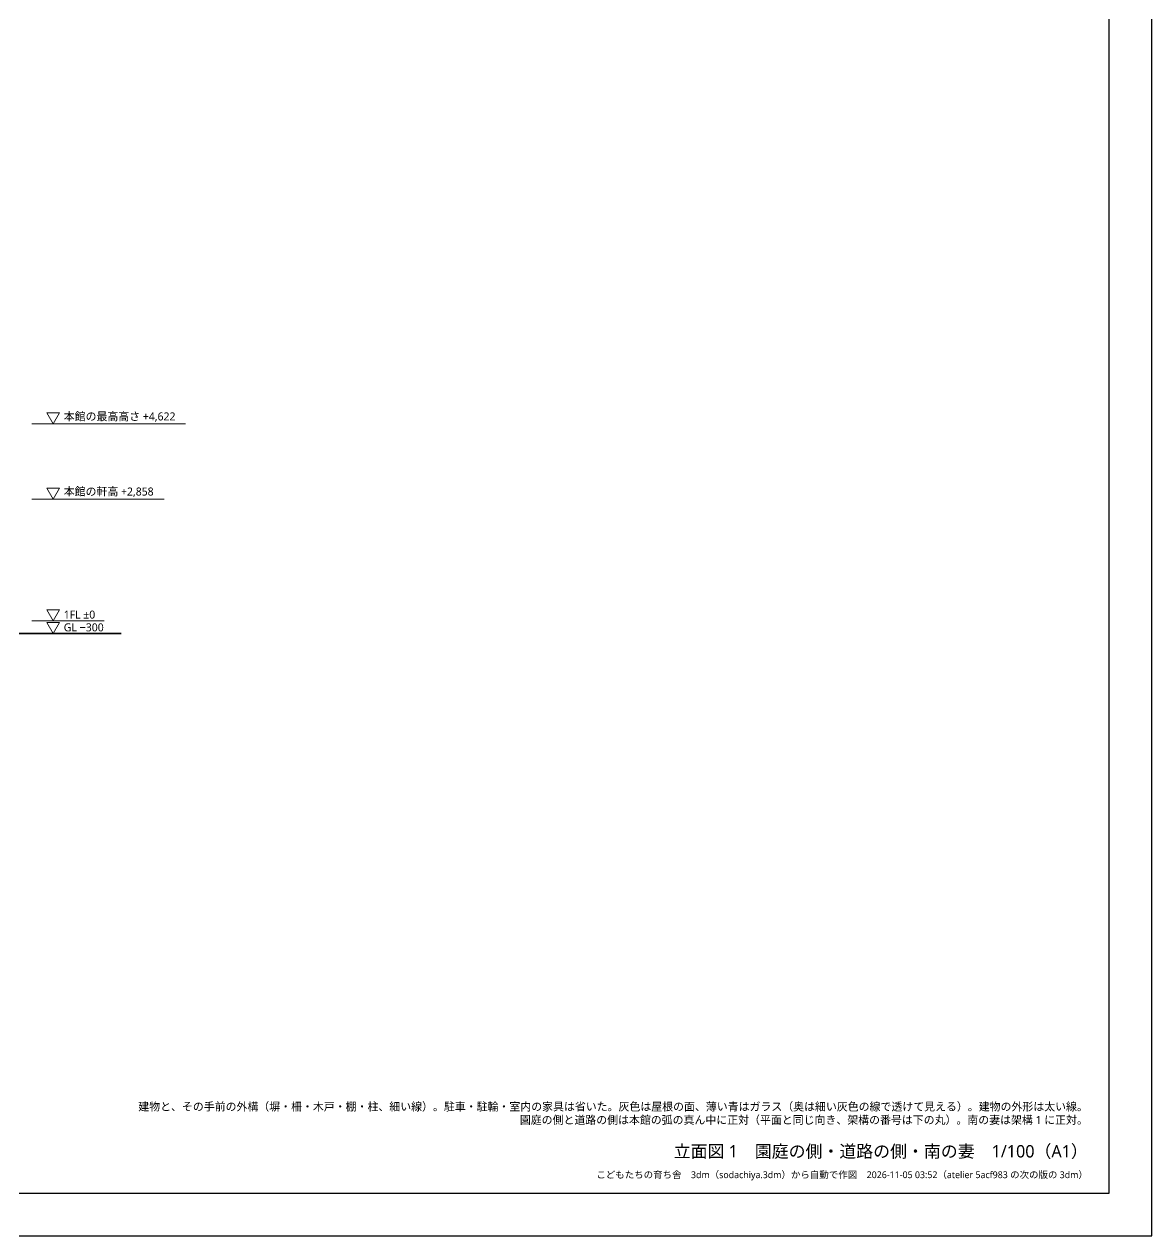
# Model space of a CAD drawing. Header units: millimetres. Extents: x 0 to 84100, y 0 to 59400.
# Drawn here: x 57628 to 84100, y 0 to 28449 of the extents above; entities that cross this region are included whole.
import ezdxf

# ---------------------------------------------------------------- set-up
doc = ezdxf.new("R2010")
doc.units = ezdxf.units.MM
for name, color, linetype, lineweight in [('01_切断（構造・壁）', 7, 'Continuous', 35), ('51_高さ', 3, 'Continuous', 9), ('80_図名・縮尺・方位', 7, 'Continuous', 18), ('90_図枠', 7, 'Continuous', 25)]:
    doc.layers.add(name, color=color, linetype=linetype, lineweight=lineweight)
doc.styles.add('JP', font='NotoSansCJKjp-Regular.otf')

msp = doc.modelspace()

# ---------------------------------------------------------------- linework, layer by layer
at = {"layer": '01_切断（構造・壁）'}
msp.add_lwpolyline([(20194, 14140), (59906, 14140)], dxfattribs=at)
at = {"layer": '51_高さ'}
for points in [[(57806, 19062), (61411, 19062)], [(58156, 19322), (58306, 19062), (58456, 19322), (58156, 19322)], [(58156, 17558), (58306, 17298), (58456, 17558), (58156, 17558)], [(57806, 17298), (60910, 17298)], [(58156, 14700), (58306, 14440), (58456, 14700), (58156, 14700)], [(57806, 14440), (59508, 14440)], [(58156, 14400), (58306, 14140), (58456, 14400), (58156, 14400)], [(57806, 14140), (59758, 14140)]]:
    msp.add_lwpolyline(points, dxfattribs=at)
at = {"layer": '90_図枠'}
for points in [[(0, 0), (84100, 0), (84100, 59400), (0, 59400)], [(1000, 1000), (83100, 1000), (83100, 58400), (1000, 58400)]]:
    msp.add_lwpolyline(points, close=True, dxfattribs=at)

# ---------------------------------------------------------------- texts
at = {"layer": '51_高さ', "attachment_point": 7, "style": 'JP'}
for s, insert, char_height in [('本館の最高高さ +4,622', (58556, 19112), 187.87), ('本館の軒高 +2,858', (58556, 17348), 187.87), ('1FL ±0', (58556, 14490), 187.9), ('GL −300', (58556, 14190), 187.9)]:
    msp.add_mtext(s, dxfattribs=dict(at, insert=insert, char_height=char_height))
at = {"layer": '80_図名・縮尺・方位', "attachment_point": 9, "style": 'JP'}
for s, insert, char_height in [('建物と、その手前の外構（塀・柵・木戸・棚・柱、細い線）。駐車・駐輪・室内の家具は省いた。灰色は屋根の面、薄い青はガラス（奥は細い灰色の線で透けて見える）。建物の外形は太い線。\\P園庭の側と道路の側は本館の弧の真ん中に正対（平面と同じ向き、架構の番号は下の丸）。南の妻は架構 1 に正対。', (82600, 2600), 187.87), ('立面図 1\u3000園庭の側・道路の側・南の妻\u30001/100（A1）', (82600, 1800), 291.06), ('こどもたちの育ち舎\u30003dm（sodachiya.3dm）から自動で作図\u30002026-11-05 03:52（atelier 5acf983 の次の版の 3dm）', (82600, 1300), 158.76)]:
    msp.add_mtext(s, dxfattribs=dict(at, insert=insert, char_height=char_height))

doc.saveas('drawing.dxf')
